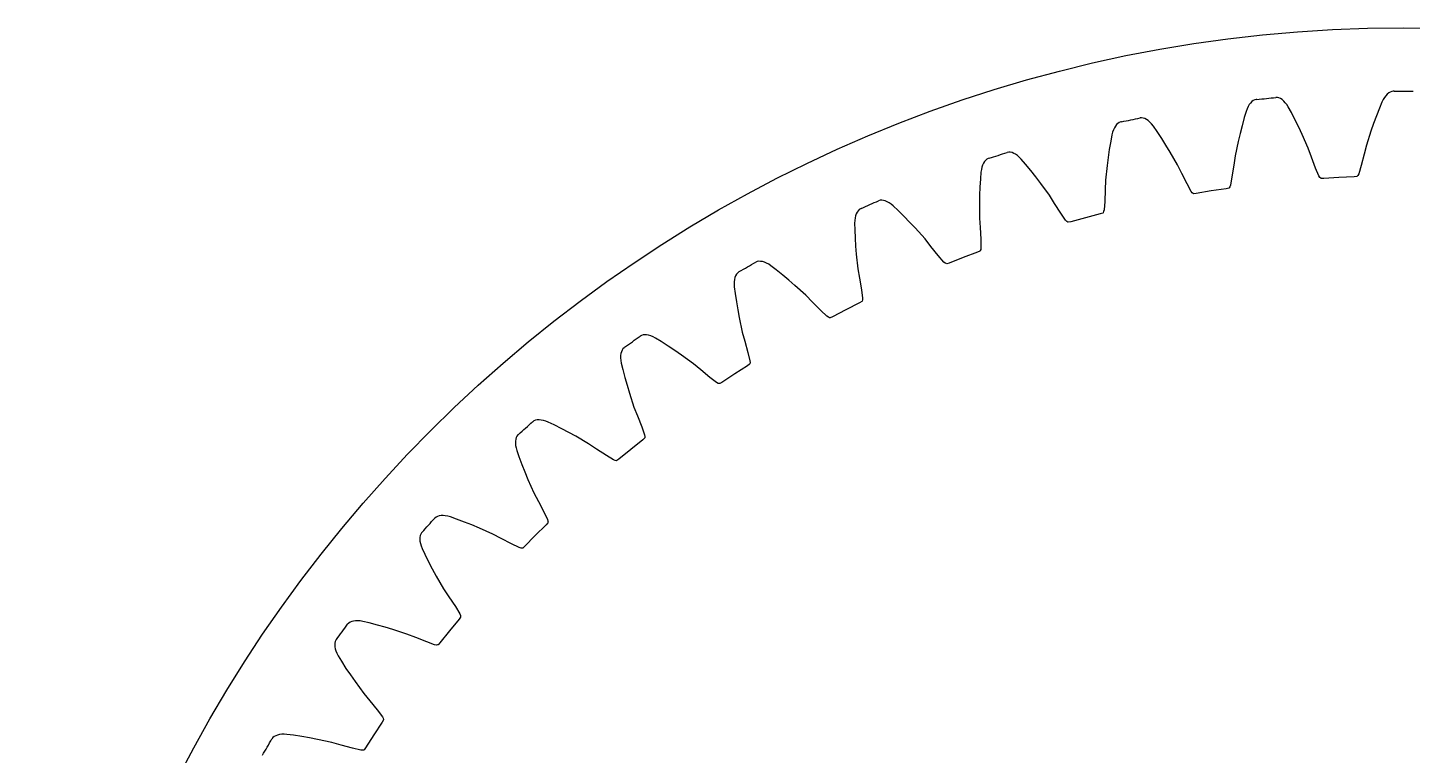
# Model space of a CAD drawing. Extents: x -32.5 to 32.5, y -32.5 to 32.5.
# Drawn here: x -32.5 to 0.22, y 15.31 to 32.5 of the extents above; entities that cross this region are included whole.
import ezdxf

# ---------------------------------------------------------------- set-up
doc = ezdxf.new("R2010")
doc.units = 0

msp = doc.modelspace()

# ---------------------------------------------------------------- linework, layer by layer
msp.add_circle((0, 0), 32.5)
msp.add_circle((0, 0), 32.5)
at = {"layer": 'layer0'}
for p, q in [((-3.543, 30.777), (-3.575, 30.753)), ((-3.508, 30.795), (-3.543, 30.777)), ((-3.473, 30.804), (-3.508, 30.795)), ((-3.455, 30.807), (-3.473, 30.804)), ((-2.971, 30.851), (-3.007, 30.853)), ((-2.934, 30.841), (-2.971, 30.851)), ((-2.897, 30.824), (-2.934, 30.841)), ((-2.859, 30.8), (-2.897, 30.824)), ((-2.822, 30.768), (-2.859, 30.8)), ((-2.786, 30.729), (-2.822, 30.768)), ((-0.472, 30.802), (-0.501, 30.744)), ((-0.441, 30.852), (-0.472, 30.802)), ((-0.409, 30.894), (-0.441, 30.852)), ((-0.376, 30.93), (-0.409, 30.894)), ((-0.341, 30.958), (-0.376, 30.93)), ((-0.306, 30.979), (-0.341, 30.958)), ((-0.27, 30.993), (-0.306, 30.979)), ((-0.234, 30.999), (-0.27, 30.993)), ((-0.216, 30.999), (-0.234, 30.999)), ((-3.711, 30.524), (-3.755, 30.376)), ((-3.689, 30.584), (-3.711, 30.524)), ((-3.664, 30.637), (-3.689, 30.584)), ((-3.636, 30.682), (-3.664, 30.637)), ((-3.607, 30.721), (-3.636, 30.682)), ((-3.575, 30.753), (-3.607, 30.721)), ((-2.751, 30.682), (-2.786, 30.729)), ((-2.716, 30.628), (-2.751, 30.682)), ((-2.642, 30.493), (-2.716, 30.628)), ((-2.55, 30.315), (-2.642, 30.493)), ((-0.56, 30.602), (-0.632, 30.416)), ((-0.501, 30.744), (-0.56, 30.602)), ((-6.823, 30.134), (-6.846, 30.086)), ((-6.798, 30.176), (-6.823, 30.134)), ((-6.77, 30.211), (-6.798, 30.176)), ((-6.74, 30.239), (-6.77, 30.211)), ((-6.708, 30.259), (-6.74, 30.239)), ((-6.674, 30.273), (-6.708, 30.259)), ((-6.656, 30.277), (-6.674, 30.273)), ((-6.179, 30.372), (-6.216, 30.37)), ((-6.141, 30.366), (-6.179, 30.372)), ((-6.103, 30.353), (-6.141, 30.366)), ((-6.063, 30.332), (-6.103, 30.353)), ((-6.023, 30.304), (-6.063, 30.332)), ((-5.983, 30.269), (-6.023, 30.304)), ((-5.943, 30.227), (-5.983, 30.269)), ((-5.903, 30.177), (-5.943, 30.227)), ((-5.815, 30.05), (-5.903, 30.177)), ((-3.808, 30.183), (-3.855, 30.001)), ((-3.755, 30.376), (-3.808, 30.183)), ((-2.467, 30.147), (-2.55, 30.315)), ((-2.385, 29.974), (-2.467, 30.147)), ((-0.698, 30.24), (-0.762, 30.059)), ((-0.632, 30.416), (-0.698, 30.24)), ((-6.91, 29.817), (-6.943, 29.62)), ((-6.882, 29.969), (-6.91, 29.817)), ((-6.865, 30.03), (-6.882, 29.969)), ((-6.846, 30.086), (-6.865, 30.03)), ((-5.705, 29.883), (-5.815, 30.05)), ((-5.604, 29.724), (-5.705, 29.883)), ((-3.899, 29.815), (-3.971, 29.474)), ((-3.855, 30.001), (-3.899, 29.815)), ((-2.243, 29.655), (-2.385, 29.974)), ((-0.762, 30.059), (-0.869, 29.727)), ((-9.32, 29.559), (-9.356, 29.554)), ((-9.282, 29.558), (-9.32, 29.559)), ((-9.242, 29.549), (-9.282, 29.558)), ((-9.201, 29.532), (-9.242, 29.549)), ((-9.158, 29.509), (-9.201, 29.532)), ((-9.114, 29.478), (-9.158, 29.509)), ((-9.07, 29.44), (-9.114, 29.478)), ((-6.943, 29.62), (-6.97, 29.434)), ((-5.505, 29.56), (-5.604, 29.724)), ((-5.331, 29.258), (-5.505, 29.56)), ((-3.971, 29.474), (-4.003, 29.25)), ((-2.166, 29.443), (-2.243, 29.655)), ((-0.923, 29.509), (-0.994, 29.241)), ((-0.869, 29.727), (-0.923, 29.509)), ((-9.967, 29.148), (-9.977, 29.085)), ((-9.953, 29.205), (-9.967, 29.148)), ((-9.936, 29.256), (-9.953, 29.205)), ((-9.915, 29.3), (-9.936, 29.256)), ((-9.891, 29.338), (-9.915, 29.3)), ((-9.864, 29.368), (-9.891, 29.338)), ((-9.834, 29.392), (-9.864, 29.368)), ((-9.802, 29.409), (-9.834, 29.392)), ((-9.785, 29.415), (-9.802, 29.409)), ((-9.025, 29.394), (-9.07, 29.44)), ((-8.924, 29.277), (-9.025, 29.394)), ((-8.798, 29.123), (-8.924, 29.277)), ((-8.681, 28.975), (-8.798, 29.123)), ((-6.995, 29.244), (-7.031, 28.897)), ((-6.97, 29.434), (-6.995, 29.244)), ((-5.232, 29.056), (-5.331, 29.258)), ((-4.003, 29.25), (-4.045, 28.976)), ((-2.068, 29.184), (-2.166, 29.443)), ((-1.991, 29), (-2.068, 29.184)), ((-0.994, 29.241), (-1.051, 29.049)), ((-9.989, 28.931), (-10.001, 28.732)), ((-9.977, 29.085), (-9.989, 28.931)), ((-8.564, 28.823), (-8.681, 28.975)), ((-8.36, 28.541), (-8.564, 28.823)), ((-7.031, 28.897), (-7.038, 28.672)), ((-5.107, 28.808), (-5.232, 29.056)), ((-5.012, 28.633), (-5.107, 28.808)), ((-4.045, 28.976), (-4.082, 28.78)), ((-1.969, 28.964), (-1.991, 29)), ((-1.949, 28.945), (-1.969, 28.964)), ((-1.938, 28.939), (-1.949, 28.945)), ((-1.878, 28.938), (-1.938, 28.939)), ((-1.518, 28.96), (-1.878, 28.938)), ((-1.157, 28.976), (-1.518, 28.96)), ((-1.518, 28.96), (-1.518, 28.96)), ((-1.097, 28.983), (-1.157, 28.976)), ((-1.087, 28.99), (-1.097, 28.983)), ((-1.069, 29.011), (-1.087, 28.99)), ((-1.051, 29.049), (-1.069, 29.011)), ((-10.009, 28.544), (-10.013, 28.352)), ((-10.001, 28.732), (-10.009, 28.544)), ((-8.241, 28.35), (-8.36, 28.541)), ((-7.038, 28.672), (-7.052, 28.395)), ((-4.986, 28.599), (-5.012, 28.633)), ((-4.964, 28.582), (-4.986, 28.599)), ((-4.952, 28.578), (-4.964, 28.582)), ((-4.893, 28.583), (-4.952, 28.578)), ((-4.537, 28.643), (-4.893, 28.583)), ((-4.179, 28.696), (-4.537, 28.643)), ((-4.537, 28.643), (-4.537, 28.643)), ((-4.121, 28.709), (-4.179, 28.696)), ((-4.111, 28.717), (-4.121, 28.709)), ((-4.096, 28.74), (-4.111, 28.717)), ((-4.082, 28.78), (-4.096, 28.74)), ((-12.904, 28.143), (-12.924, 28.103)), ((-12.88, 28.176), (-12.904, 28.143)), ((-12.853, 28.203), (-12.88, 28.176)), ((-12.822, 28.224), (-12.853, 28.203)), ((-12.806, 28.231), (-12.822, 28.224)), ((-12.359, 28.423), (-12.394, 28.414)), ((-12.321, 28.425), (-12.359, 28.423)), ((-12.28, 28.421), (-12.321, 28.425)), ((-12.237, 28.409), (-12.28, 28.421)), ((-12.192, 28.39), (-12.237, 28.409)), ((-12.145, 28.364), (-12.192, 28.39)), ((-12.097, 28.331), (-12.145, 28.364)), ((-12.048, 28.29), (-12.097, 28.331)), ((-11.936, 28.184), (-12.048, 28.29)), ((-11.793, 28.044), (-11.936, 28.184)), ((-10.013, 28.352), (-10.013, 28.004)), ((-8.091, 28.116), (-8.241, 28.35)), ((-7.078, 28.155), (-7.091, 28.13)), ((-7.068, 28.196), (-7.078, 28.155)), ((-7.052, 28.395), (-7.068, 28.196)), ((-12.959, 27.947), (-12.962, 27.883)), ((-12.962, 27.883), (-12.958, 27.729)), ((-12.952, 28.005), (-12.959, 27.947)), ((-12.94, 28.057), (-12.952, 28.005)), ((-12.924, 28.103), (-12.94, 28.057)), ((-11.662, 27.909), (-11.793, 28.044)), ((-11.53, 27.77), (-11.662, 27.909)), ((-10.013, 28.004), (-9.997, 27.779)), ((-7.977, 27.952), (-8.091, 28.116)), ((-7.948, 27.922), (-7.977, 27.952)), ((-7.925, 27.907), (-7.948, 27.922)), ((-7.913, 27.904), (-7.925, 27.907)), ((-7.854, 27.915), (-7.913, 27.904)), ((-7.506, 28.012), (-7.854, 27.915)), ((-7.156, 28.102), (-7.506, 28.012)), ((-7.506, 28.012), (-7.506, 28.012)), ((-7.099, 28.121), (-7.156, 28.102)), ((-7.091, 28.13), (-7.099, 28.121)), ((-12.958, 27.729), (-12.949, 27.529)), ((-12.949, 27.529), (-12.937, 27.341)), ((-11.297, 27.511), (-11.53, 27.77)), ((-11.159, 27.333), (-11.297, 27.511)), ((-9.997, 27.779), (-9.981, 27.502)), ((-9.981, 27.502), (-9.976, 27.303)), ((-12.937, 27.341), (-12.922, 27.15)), ((-10.985, 27.117), (-11.159, 27.333)), ((-10.054, 27.2), (-10.393, 27.074)), ((-10, 27.225), (-10.054, 27.2)), ((-9.992, 27.235), (-10, 27.225)), ((-9.982, 27.261), (-9.992, 27.235)), ((-9.976, 27.303), (-9.982, 27.261)), ((-15.262, 26.976), (-15.297, 26.963)), ((-15.224, 26.982), (-15.262, 26.976)), ((-15.184, 26.981), (-15.224, 26.982)), ((-15.14, 26.974), (-15.184, 26.981)), ((-15.093, 26.96), (-15.14, 26.974)), ((-15.044, 26.939), (-15.093, 26.96)), ((-14.992, 26.911), (-15.044, 26.939)), ((-14.939, 26.876), (-14.992, 26.911)), ((-14.816, 26.782), (-14.939, 26.876)), ((-12.922, 27.15), (-12.885, 26.804)), ((-10.855, 26.965), (-10.985, 27.117)), ((-10.823, 26.938), (-10.855, 26.965)), ((-10.798, 26.926), (-10.823, 26.938)), ((-10.786, 26.924), (-10.798, 26.926)), ((-10.729, 26.941), (-10.786, 26.924)), ((-10.393, 27.074), (-10.729, 26.941)), ((-10.393, 27.074), (-10.393, 27.074)), ((-15.802, 26.551), (-15.808, 26.498)), ((-15.79, 26.598), (-15.802, 26.551)), ((-15.775, 26.64), (-15.79, 26.598)), ((-15.755, 26.676), (-15.775, 26.64)), ((-15.73, 26.705), (-15.755, 26.676)), ((-15.702, 26.729), (-15.73, 26.705)), ((-15.687, 26.738), (-15.702, 26.729)), ((-14.66, 26.657), (-14.816, 26.782)), ((-14.515, 26.537), (-14.66, 26.657)), ((-14.37, 26.413), (-14.515, 26.537)), ((-12.885, 26.804), (-12.846, 26.582)), ((-12.846, 26.582), (-12.801, 26.308)), ((-15.808, 26.498), (-15.809, 26.439)), ((-15.809, 26.439), (-15.806, 26.375)), ((-15.806, 26.375), (-15.786, 26.222)), ((-15.786, 26.222), (-15.756, 26.025)), ((-14.111, 26.179), (-14.37, 26.413)), ((-13.955, 26.017), (-14.111, 26.179)), ((-12.801, 26.308), (-12.775, 26.111)), ((-15.756, 26.025), (-15.724, 25.839)), ((-13.76, 25.82), (-13.955, 26.017)), ((-12.842, 26), (-13.166, 25.839)), ((-12.791, 26.031), (-12.842, 26)), ((-12.784, 26.041), (-12.791, 26.031)), ((-12.777, 26.068), (-12.784, 26.041)), ((-12.775, 26.111), (-12.777, 26.068)), ((-15.724, 25.839), (-15.689, 25.651)), ((-15.689, 25.651), (-15.616, 25.31)), ((-13.615, 25.683), (-13.76, 25.82)), ((-13.579, 25.659), (-13.615, 25.683)), ((-13.554, 25.649), (-13.579, 25.659)), ((-13.541, 25.649), (-13.554, 25.649)), ((-13.486, 25.672), (-13.541, 25.649)), ((-13.166, 25.839), (-13.486, 25.672)), ((-13.166, 25.839), (-13.166, 25.839)), ((-17.998, 25.232), (-18.031, 25.216)), ((-17.961, 25.243), (-17.998, 25.232)), ((-17.921, 25.246), (-17.961, 25.243)), ((-17.876, 25.244), (-17.921, 25.246)), ((-17.828, 25.235), (-17.876, 25.244)), ((-17.777, 25.219), (-17.828, 25.235)), ((-17.723, 25.196), (-17.777, 25.219)), ((-17.666, 25.167), (-17.723, 25.196)), ((-15.616, 25.31), (-15.554, 25.094)), ((-18.457, 24.883), (-18.473, 24.845)), ((-18.436, 24.915), (-18.457, 24.883)), ((-18.41, 24.941), (-18.436, 24.915)), ((-18.396, 24.952), (-18.41, 24.941)), ((-17.535, 25.087), (-17.666, 25.167)), ((-17.366, 24.979), (-17.535, 25.087)), ((-17.21, 24.875), (-17.366, 24.979)), ((-17.052, 24.766), (-17.21, 24.875)), ((-15.554, 25.094), (-15.481, 24.826)), ((-18.49, 24.754), (-18.491, 24.7)), ((-18.491, 24.7), (-18.486, 24.642)), ((-18.484, 24.802), (-18.49, 24.754)), ((-18.486, 24.642), (-18.476, 24.579)), ((-18.473, 24.845), (-18.484, 24.802)), ((-18.476, 24.579), (-18.44, 24.429)), ((-16.77, 24.561), (-17.052, 24.766)), ((-16.598, 24.416), (-16.77, 24.561)), ((-15.442, 24.551), (-15.49, 24.515)), ((-15.481, 24.826), (-15.435, 24.632)), ((-15.436, 24.562), (-15.442, 24.551)), ((-15.432, 24.59), (-15.436, 24.562)), ((-15.435, 24.632), (-15.432, 24.59)), ((-18.44, 24.429), (-18.39, 24.235)), ((-18.39, 24.235), (-18.339, 24.054)), ((-16.383, 24.24), (-16.598, 24.416)), ((-16.225, 24.119), (-16.383, 24.24)), ((-15.794, 24.321), (-16.096, 24.122)), ((-15.49, 24.515), (-15.794, 24.321)), ((-15.794, 24.321), (-15.794, 24.321)), ((-18.339, 24.054), (-18.284, 23.87)), ((-16.187, 24.099), (-16.225, 24.119)), ((-16.16, 24.092), (-16.187, 24.099)), ((-16.148, 24.093), (-16.16, 24.092)), ((-16.096, 24.122), (-16.148, 24.093)), ((-18.284, 23.87), (-18.176, 23.539)), ((-20.461, 23.235), (-20.502, 23.227)), ((-20.417, 23.237), (-20.461, 23.235)), ((-20.368, 23.233), (-20.417, 23.237)), ((-20.316, 23.222), (-20.368, 23.233)), ((-18.176, 23.539), (-18.092, 23.33)), ((-18.092, 23.33), (-17.991, 23.072)), ((-20.537, 23.213), (-20.568, 23.193)), ((-20.502, 23.227), (-20.537, 23.213)), ((-20.26, 23.206), (-20.316, 23.222)), ((-20.2, 23.183), (-20.26, 23.206)), ((-20.061, 23.116), (-20.2, 23.183)), ((-19.882, 23.027), (-20.061, 23.116)), ((-19.715, 22.94), (-19.882, 23.027)), ((-19.547, 22.848), (-19.715, 22.94)), ((-17.991, 23.072), (-17.925, 22.884)), ((-20.975, 22.734), (-20.976, 22.685)), ((-20.976, 22.685), (-20.972, 22.632)), ((-20.969, 22.778), (-20.975, 22.734)), ((-20.972, 22.632), (-20.961, 22.574)), ((-20.957, 22.817), (-20.969, 22.778)), ((-20.961, 22.574), (-20.944, 22.513)), ((-20.939, 22.851), (-20.957, 22.817)), ((-20.916, 22.88), (-20.939, 22.851)), ((-20.903, 22.892), (-20.916, 22.88)), ((-19.246, 22.673), (-19.547, 22.848)), ((-19.059, 22.547), (-19.246, 22.673)), ((-17.968, 22.762), (-18.25, 22.537)), ((-17.924, 22.803), (-17.968, 22.762)), ((-17.925, 22.884), (-17.917, 22.842)), ((-17.919, 22.814), (-17.924, 22.803)), ((-17.917, 22.842), (-17.919, 22.814)), ((-20.944, 22.513), (-20.893, 22.367)), ((-20.893, 22.367), (-20.822, 22.18)), ((-18.827, 22.395), (-19.059, 22.547)), ((-18.657, 22.291), (-18.827, 22.395)), ((-18.617, 22.275), (-18.657, 22.291)), ((-18.59, 22.271), (-18.617, 22.275)), ((-18.578, 22.273), (-18.59, 22.271)), ((-18.529, 22.307), (-18.578, 22.273)), ((-18.25, 22.537), (-18.529, 22.307)), ((-18.25, 22.537), (-18.25, 22.537)), ((-20.822, 22.18), (-20.753, 22.005)), ((-20.753, 22.005), (-20.679, 21.828)), ((-20.679, 21.828), (-20.537, 21.51)), ((-20.537, 21.51), (-20.431, 21.311)), ((-20.431, 21.311), (-20.304, 21.065)), ((-22.851, 20.939), (-22.88, 20.916)), ((-22.817, 20.957), (-22.851, 20.939)), ((-22.778, 20.969), (-22.817, 20.957)), ((-22.734, 20.975), (-22.778, 20.969)), ((-22.685, 20.976), (-22.734, 20.975)), ((-22.632, 20.972), (-22.685, 20.976)), ((-22.574, 20.961), (-22.632, 20.972)), ((-22.513, 20.944), (-22.574, 20.961)), ((-22.367, 20.893), (-22.513, 20.944)), ((-20.304, 21.065), (-20.219, 20.885)), ((-22.18, 20.822), (-22.367, 20.893)), ((-22.005, 20.753), (-22.18, 20.822)), ((-21.828, 20.679), (-22.005, 20.753)), ((-21.51, 20.537), (-21.828, 20.679)), ((-20.248, 20.759), (-20.506, 20.506)), ((-20.209, 20.804), (-20.248, 20.759)), ((-20.219, 20.885), (-20.207, 20.844)), ((-20.206, 20.816), (-20.209, 20.804)), ((-20.207, 20.844), (-20.206, 20.816)), ((-23.235, 20.461), (-23.237, 20.417)), ((-23.237, 20.417), (-23.233, 20.368)), ((-23.227, 20.502), (-23.235, 20.461)), ((-23.233, 20.368), (-23.222, 20.316)), ((-23.213, 20.537), (-23.227, 20.502)), ((-23.222, 20.316), (-23.206, 20.26)), ((-23.193, 20.568), (-23.213, 20.537)), ((-23.181, 20.582), (-23.193, 20.568)), ((-21.311, 20.431), (-21.51, 20.537)), ((-21.065, 20.304), (-21.311, 20.431)), ((-20.885, 20.219), (-21.065, 20.304)), ((-20.506, 20.506), (-20.759, 20.248)), ((-20.506, 20.506), (-20.506, 20.506)), ((-23.206, 20.26), (-23.183, 20.2)), ((-23.183, 20.2), (-23.116, 20.061)), ((-23.116, 20.061), (-23.027, 19.882)), ((-20.844, 20.207), (-20.885, 20.219)), ((-20.816, 20.206), (-20.844, 20.207)), ((-20.804, 20.209), (-20.816, 20.206)), ((-20.759, 20.248), (-20.804, 20.209)), ((-23.027, 19.882), (-22.94, 19.715)), ((-22.94, 19.715), (-22.848, 19.547)), ((-22.848, 19.547), (-22.673, 19.246)), ((-22.673, 19.246), (-22.547, 19.059)), ((-22.547, 19.059), (-22.395, 18.827)), ((-22.395, 18.827), (-22.291, 18.657)), ((-22.291, 18.657), (-22.275, 18.617)), ((-24.915, 18.436), (-24.941, 18.41)), ((-24.883, 18.457), (-24.915, 18.436)), ((-24.845, 18.473), (-24.883, 18.457)), ((-24.802, 18.484), (-24.845, 18.473)), ((-24.754, 18.49), (-24.802, 18.484)), ((-24.7, 18.491), (-24.754, 18.49)), ((-24.642, 18.486), (-24.7, 18.491)), ((-24.579, 18.476), (-24.642, 18.486)), ((-24.429, 18.44), (-24.579, 18.476)), ((-24.235, 18.39), (-24.429, 18.44)), ((-24.054, 18.339), (-24.235, 18.39)), ((-23.87, 18.284), (-24.054, 18.339)), ((-22.307, 18.529), (-22.537, 18.25)), ((-22.273, 18.578), (-22.307, 18.529)), ((-22.275, 18.617), (-22.271, 18.59)), ((-22.271, 18.59), (-22.273, 18.578)), ((-25.232, 17.998), (-25.243, 17.961)), ((-25.216, 18.031), (-25.232, 17.998)), ((-25.206, 18.046), (-25.216, 18.031)), ((-23.539, 18.176), (-23.87, 18.284)), ((-23.33, 18.092), (-23.539, 18.176)), ((-23.072, 17.991), (-23.33, 18.092)), ((-22.537, 18.25), (-22.762, 17.968)), ((-22.537, 18.25), (-22.537, 18.25)), ((-25.243, 17.961), (-25.246, 17.921)), ((-25.246, 17.921), (-25.244, 17.876)), ((-25.244, 17.876), (-25.235, 17.828)), ((-25.235, 17.828), (-25.219, 17.777)), ((-25.219, 17.777), (-25.196, 17.723)), ((-25.196, 17.723), (-25.167, 17.666)), ((-22.884, 17.925), (-23.072, 17.991)), ((-22.842, 17.917), (-22.884, 17.925)), ((-22.814, 17.919), (-22.842, 17.917)), ((-22.803, 17.924), (-22.814, 17.919)), ((-22.762, 17.968), (-22.803, 17.924)), ((-25.167, 17.666), (-25.087, 17.535)), ((-25.087, 17.535), (-24.979, 17.366)), ((-24.979, 17.366), (-24.875, 17.21)), ((-24.875, 17.21), (-24.766, 17.052)), ((-24.766, 17.052), (-24.561, 16.77)), ((-24.561, 16.77), (-24.416, 16.598)), ((-24.416, 16.598), (-24.24, 16.383)), ((-24.24, 16.383), (-24.119, 16.225)), ((-24.122, 16.096), (-24.321, 15.794)), ((-24.093, 16.148), (-24.122, 16.096)), ((-24.119, 16.225), (-24.099, 16.187)), ((-24.099, 16.187), (-24.092, 16.16)), ((-24.092, 16.16), (-24.093, 16.148)), ((-26.705, 15.73), (-26.729, 15.702)), ((-26.676, 15.755), (-26.705, 15.73)), ((-26.64, 15.775), (-26.676, 15.755)), ((-26.598, 15.79), (-26.64, 15.775)), ((-26.551, 15.802), (-26.598, 15.79)), ((-26.498, 15.808), (-26.551, 15.802)), ((-26.439, 15.809), (-26.498, 15.808)), ((-26.375, 15.806), (-26.439, 15.809)), ((-26.222, 15.786), (-26.375, 15.806)), ((-26.025, 15.756), (-26.222, 15.786)), ((-25.839, 15.724), (-26.025, 15.756)), ((-25.651, 15.689), (-25.839, 15.724)), ((-24.321, 15.794), (-24.515, 15.49)), ((-24.321, 15.794), (-24.321, 15.794)), ((-25.31, 15.616), (-25.651, 15.689)), ((-25.094, 15.554), (-25.31, 15.616)), ((-24.826, 15.481), (-25.094, 15.554)), ((-24.632, 15.435), (-24.826, 15.481)), ((-24.59, 15.432), (-24.632, 15.435)), ((-24.562, 15.436), (-24.59, 15.432)), ((-24.551, 15.442), (-24.562, 15.436)), ((-24.515, 15.49), (-24.551, 15.442))]:
    msp.add_line(p, q, dxfattribs=at)
for centre, start, end in [((-6.608, 63.153), 275.5676, 276.3611), ((0.029, 63.498), 269.5676, 270.3611), ((-13.173, 62.117), 281.5676, 282.3611), ((-19.594, 60.399), 287.5676, 288.3611), ((-25.8, 58.02), 293.5676, 294.3611), ((-31.724, 55.006), 299.5676, 300.3611), ((-37.3, 51.388), 305.5676, 306.3611), ((-42.467, 47.208), 311.5676, 312.3611), ((-47.169, 42.51), 317.5676, 318.3611), ((-51.354, 37.347), 323.5676, 324.3611), ((-54.976, 31.774), 329.5676, 330.3611)]:
    msp.add_arc(centre, 32.5, start, end, dxfattribs=at)
at = {"layer": 'layer1'}
for p, q in [((-3.543, 30.777), (-3.575, 30.753)), ((-3.508, 30.795), (-3.543, 30.777)), ((-3.473, 30.804), (-3.508, 30.795)), ((-3.455, 30.807), (-3.473, 30.804)), ((-2.971, 30.851), (-3.007, 30.853)), ((-2.934, 30.841), (-2.971, 30.851)), ((-2.897, 30.824), (-2.934, 30.841)), ((-2.859, 30.8), (-2.897, 30.824)), ((-2.822, 30.768), (-2.859, 30.8)), ((-2.786, 30.729), (-2.822, 30.768)), ((-0.472, 30.802), (-0.501, 30.744)), ((-0.441, 30.852), (-0.472, 30.802)), ((-0.409, 30.894), (-0.441, 30.852)), ((-0.376, 30.93), (-0.409, 30.894)), ((-0.341, 30.958), (-0.376, 30.93)), ((-0.306, 30.979), (-0.341, 30.958)), ((-0.27, 30.993), (-0.306, 30.979)), ((-0.234, 30.999), (-0.27, 30.993)), ((-0.216, 30.999), (-0.234, 30.999)), ((-3.711, 30.524), (-3.755, 30.376)), ((-3.689, 30.584), (-3.711, 30.524)), ((-3.664, 30.637), (-3.689, 30.584)), ((-3.636, 30.682), (-3.664, 30.637)), ((-3.607, 30.721), (-3.636, 30.682)), ((-3.575, 30.753), (-3.607, 30.721)), ((-2.751, 30.682), (-2.786, 30.729)), ((-2.716, 30.628), (-2.751, 30.682)), ((-2.642, 30.493), (-2.716, 30.628)), ((-2.55, 30.315), (-2.642, 30.493)), ((-0.56, 30.602), (-0.632, 30.416)), ((-0.501, 30.744), (-0.56, 30.602)), ((-6.823, 30.134), (-6.846, 30.086)), ((-6.798, 30.176), (-6.823, 30.134)), ((-6.77, 30.211), (-6.798, 30.176)), ((-6.74, 30.239), (-6.77, 30.211)), ((-6.708, 30.259), (-6.74, 30.239)), ((-6.674, 30.273), (-6.708, 30.259)), ((-6.656, 30.277), (-6.674, 30.273)), ((-6.179, 30.372), (-6.216, 30.37)), ((-6.141, 30.366), (-6.179, 30.372)), ((-6.103, 30.353), (-6.141, 30.366)), ((-6.063, 30.332), (-6.103, 30.353)), ((-6.023, 30.304), (-6.063, 30.332)), ((-5.983, 30.269), (-6.023, 30.304)), ((-5.943, 30.227), (-5.983, 30.269)), ((-5.903, 30.177), (-5.943, 30.227)), ((-5.815, 30.05), (-5.903, 30.177)), ((-3.808, 30.183), (-3.855, 30.001)), ((-3.755, 30.376), (-3.808, 30.183)), ((-2.467, 30.147), (-2.55, 30.315)), ((-2.385, 29.974), (-2.467, 30.147)), ((-0.698, 30.24), (-0.762, 30.059)), ((-0.632, 30.416), (-0.698, 30.24)), ((-6.91, 29.817), (-6.943, 29.62)), ((-6.882, 29.969), (-6.91, 29.817)), ((-6.865, 30.03), (-6.882, 29.969)), ((-6.846, 30.086), (-6.865, 30.03)), ((-5.705, 29.883), (-5.815, 30.05)), ((-5.604, 29.724), (-5.705, 29.883)), ((-3.899, 29.815), (-3.971, 29.474)), ((-3.855, 30.001), (-3.899, 29.815)), ((-2.243, 29.655), (-2.385, 29.974)), ((-0.762, 30.059), (-0.869, 29.727)), ((-9.32, 29.559), (-9.356, 29.554)), ((-9.282, 29.558), (-9.32, 29.559)), ((-9.242, 29.549), (-9.282, 29.558)), ((-9.201, 29.532), (-9.242, 29.549)), ((-9.158, 29.509), (-9.201, 29.532)), ((-9.114, 29.478), (-9.158, 29.509)), ((-9.07, 29.44), (-9.114, 29.478)), ((-6.943, 29.62), (-6.97, 29.434)), ((-5.505, 29.56), (-5.604, 29.724)), ((-5.331, 29.258), (-5.505, 29.56)), ((-3.971, 29.474), (-4.003, 29.25)), ((-2.166, 29.443), (-2.243, 29.655)), ((-0.923, 29.509), (-0.994, 29.241)), ((-0.869, 29.727), (-0.923, 29.509)), ((-9.967, 29.148), (-9.977, 29.085)), ((-9.953, 29.205), (-9.967, 29.148)), ((-9.936, 29.256), (-9.953, 29.205)), ((-9.915, 29.3), (-9.936, 29.256)), ((-9.891, 29.338), (-9.915, 29.3)), ((-9.864, 29.368), (-9.891, 29.338)), ((-9.834, 29.392), (-9.864, 29.368)), ((-9.802, 29.409), (-9.834, 29.392)), ((-9.785, 29.415), (-9.802, 29.409)), ((-9.025, 29.394), (-9.07, 29.44)), ((-8.924, 29.277), (-9.025, 29.394)), ((-8.798, 29.123), (-8.924, 29.277)), ((-8.681, 28.975), (-8.798, 29.123)), ((-6.995, 29.244), (-7.031, 28.897)), ((-6.97, 29.434), (-6.995, 29.244)), ((-5.232, 29.056), (-5.331, 29.258)), ((-4.003, 29.25), (-4.045, 28.976)), ((-2.068, 29.184), (-2.166, 29.443)), ((-1.991, 29), (-2.068, 29.184)), ((-0.994, 29.241), (-1.051, 29.049)), ((-9.989, 28.931), (-10.001, 28.732)), ((-9.977, 29.085), (-9.989, 28.931)), ((-8.564, 28.823), (-8.681, 28.975)), ((-8.36, 28.541), (-8.564, 28.823)), ((-7.031, 28.897), (-7.038, 28.672)), ((-5.107, 28.808), (-5.232, 29.056)), ((-5.012, 28.633), (-5.107, 28.808)), ((-4.045, 28.976), (-4.082, 28.78)), ((-1.969, 28.964), (-1.991, 29)), ((-1.949, 28.945), (-1.969, 28.964)), ((-1.938, 28.939), (-1.949, 28.945)), ((-1.878, 28.938), (-1.938, 28.939)), ((-1.518, 28.96), (-1.878, 28.938)), ((-1.157, 28.976), (-1.518, 28.96)), ((-1.518, 28.96), (-1.518, 28.96)), ((-1.097, 28.983), (-1.157, 28.976)), ((-1.087, 28.99), (-1.097, 28.983)), ((-1.069, 29.011), (-1.087, 28.99)), ((-1.051, 29.049), (-1.069, 29.011)), ((-10.009, 28.544), (-10.013, 28.352)), ((-10.001, 28.732), (-10.009, 28.544)), ((-8.241, 28.35), (-8.36, 28.541)), ((-7.038, 28.672), (-7.052, 28.395)), ((-4.986, 28.599), (-5.012, 28.633)), ((-4.964, 28.582), (-4.986, 28.599)), ((-4.952, 28.578), (-4.964, 28.582)), ((-4.893, 28.583), (-4.952, 28.578)), ((-4.537, 28.643), (-4.893, 28.583)), ((-4.179, 28.696), (-4.537, 28.643)), ((-4.537, 28.643), (-4.537, 28.643)), ((-4.121, 28.709), (-4.179, 28.696)), ((-4.111, 28.717), (-4.121, 28.709)), ((-4.096, 28.74), (-4.111, 28.717)), ((-4.082, 28.78), (-4.096, 28.74)), ((-12.904, 28.143), (-12.924, 28.103)), ((-12.88, 28.176), (-12.904, 28.143)), ((-12.853, 28.203), (-12.88, 28.176)), ((-12.822, 28.224), (-12.853, 28.203)), ((-12.806, 28.231), (-12.822, 28.224)), ((-12.359, 28.423), (-12.394, 28.414)), ((-12.321, 28.425), (-12.359, 28.423)), ((-12.28, 28.421), (-12.321, 28.425)), ((-12.237, 28.409), (-12.28, 28.421)), ((-12.192, 28.39), (-12.237, 28.409)), ((-12.145, 28.364), (-12.192, 28.39)), ((-12.097, 28.331), (-12.145, 28.364)), ((-12.048, 28.29), (-12.097, 28.331)), ((-11.936, 28.184), (-12.048, 28.29)), ((-11.793, 28.044), (-11.936, 28.184)), ((-10.013, 28.352), (-10.013, 28.004)), ((-8.091, 28.116), (-8.241, 28.35)), ((-7.078, 28.155), (-7.091, 28.13)), ((-7.068, 28.196), (-7.078, 28.155)), ((-7.052, 28.395), (-7.068, 28.196)), ((-12.959, 27.947), (-12.962, 27.883)), ((-12.962, 27.883), (-12.958, 27.729)), ((-12.952, 28.005), (-12.959, 27.947)), ((-12.94, 28.057), (-12.952, 28.005)), ((-12.924, 28.103), (-12.94, 28.057)), ((-11.662, 27.909), (-11.793, 28.044)), ((-11.53, 27.77), (-11.662, 27.909)), ((-10.013, 28.004), (-9.997, 27.779)), ((-7.977, 27.952), (-8.091, 28.116)), ((-7.948, 27.922), (-7.977, 27.952)), ((-7.925, 27.907), (-7.948, 27.922)), ((-7.913, 27.904), (-7.925, 27.907)), ((-7.854, 27.915), (-7.913, 27.904)), ((-7.506, 28.012), (-7.854, 27.915)), ((-7.156, 28.102), (-7.506, 28.012)), ((-7.506, 28.012), (-7.506, 28.012)), ((-7.099, 28.121), (-7.156, 28.102)), ((-7.091, 28.13), (-7.099, 28.121)), ((-12.958, 27.729), (-12.949, 27.529)), ((-12.949, 27.529), (-12.937, 27.341)), ((-11.297, 27.511), (-11.53, 27.77)), ((-11.159, 27.333), (-11.297, 27.511)), ((-9.997, 27.779), (-9.981, 27.502)), ((-9.981, 27.502), (-9.976, 27.303)), ((-12.937, 27.341), (-12.922, 27.15)), ((-10.985, 27.117), (-11.159, 27.333)), ((-10.054, 27.2), (-10.393, 27.074)), ((-10, 27.225), (-10.054, 27.2)), ((-9.992, 27.235), (-10, 27.225)), ((-9.982, 27.261), (-9.992, 27.235)), ((-9.976, 27.303), (-9.982, 27.261)), ((-15.262, 26.976), (-15.297, 26.963)), ((-15.224, 26.982), (-15.262, 26.976)), ((-15.184, 26.981), (-15.224, 26.982)), ((-15.14, 26.974), (-15.184, 26.981)), ((-15.093, 26.96), (-15.14, 26.974)), ((-15.044, 26.939), (-15.093, 26.96)), ((-14.992, 26.911), (-15.044, 26.939)), ((-14.939, 26.876), (-14.992, 26.911)), ((-14.816, 26.782), (-14.939, 26.876)), ((-12.922, 27.15), (-12.885, 26.804)), ((-10.855, 26.965), (-10.985, 27.117)), ((-10.823, 26.938), (-10.855, 26.965)), ((-10.798, 26.926), (-10.823, 26.938)), ((-10.786, 26.924), (-10.798, 26.926)), ((-10.729, 26.941), (-10.786, 26.924)), ((-10.393, 27.074), (-10.729, 26.941)), ((-10.393, 27.074), (-10.393, 27.074)), ((-15.802, 26.551), (-15.808, 26.498)), ((-15.79, 26.598), (-15.802, 26.551)), ((-15.775, 26.64), (-15.79, 26.598)), ((-15.755, 26.676), (-15.775, 26.64)), ((-15.73, 26.705), (-15.755, 26.676)), ((-15.702, 26.729), (-15.73, 26.705)), ((-15.687, 26.738), (-15.702, 26.729)), ((-14.66, 26.657), (-14.816, 26.782)), ((-14.515, 26.537), (-14.66, 26.657)), ((-14.37, 26.413), (-14.515, 26.537)), ((-12.885, 26.804), (-12.846, 26.582)), ((-12.846, 26.582), (-12.801, 26.308)), ((-15.808, 26.498), (-15.809, 26.439)), ((-15.809, 26.439), (-15.806, 26.375)), ((-15.806, 26.375), (-15.786, 26.222)), ((-15.786, 26.222), (-15.756, 26.025)), ((-14.111, 26.179), (-14.37, 26.413)), ((-13.955, 26.017), (-14.111, 26.179)), ((-12.801, 26.308), (-12.775, 26.111)), ((-15.756, 26.025), (-15.724, 25.839)), ((-13.76, 25.82), (-13.955, 26.017)), ((-12.842, 26), (-13.166, 25.839)), ((-12.791, 26.031), (-12.842, 26)), ((-12.784, 26.041), (-12.791, 26.031)), ((-12.777, 26.068), (-12.784, 26.041)), ((-12.775, 26.111), (-12.777, 26.068)), ((-15.724, 25.839), (-15.689, 25.651)), ((-15.689, 25.651), (-15.616, 25.31)), ((-13.615, 25.683), (-13.76, 25.82)), ((-13.579, 25.659), (-13.615, 25.683)), ((-13.554, 25.649), (-13.579, 25.659)), ((-13.541, 25.649), (-13.554, 25.649)), ((-13.486, 25.672), (-13.541, 25.649)), ((-13.166, 25.839), (-13.486, 25.672)), ((-13.166, 25.839), (-13.166, 25.839)), ((-17.998, 25.232), (-18.031, 25.216)), ((-17.961, 25.243), (-17.998, 25.232)), ((-17.921, 25.246), (-17.961, 25.243)), ((-17.876, 25.244), (-17.921, 25.246)), ((-17.828, 25.235), (-17.876, 25.244)), ((-17.777, 25.219), (-17.828, 25.235)), ((-17.723, 25.196), (-17.777, 25.219)), ((-17.666, 25.167), (-17.723, 25.196)), ((-15.616, 25.31), (-15.554, 25.094)), ((-18.457, 24.883), (-18.473, 24.845)), ((-18.436, 24.915), (-18.457, 24.883)), ((-18.41, 24.941), (-18.436, 24.915)), ((-18.396, 24.952), (-18.41, 24.941)), ((-17.535, 25.087), (-17.666, 25.167)), ((-17.366, 24.979), (-17.535, 25.087)), ((-17.21, 24.875), (-17.366, 24.979)), ((-17.052, 24.766), (-17.21, 24.875)), ((-15.554, 25.094), (-15.481, 24.826)), ((-18.49, 24.754), (-18.491, 24.7)), ((-18.491, 24.7), (-18.486, 24.642)), ((-18.484, 24.802), (-18.49, 24.754)), ((-18.486, 24.642), (-18.476, 24.579)), ((-18.473, 24.845), (-18.484, 24.802)), ((-18.476, 24.579), (-18.44, 24.429)), ((-16.77, 24.561), (-17.052, 24.766)), ((-16.598, 24.416), (-16.77, 24.561)), ((-15.442, 24.551), (-15.49, 24.515)), ((-15.481, 24.826), (-15.435, 24.632)), ((-15.436, 24.562), (-15.442, 24.551)), ((-15.432, 24.59), (-15.436, 24.562)), ((-15.435, 24.632), (-15.432, 24.59)), ((-18.44, 24.429), (-18.39, 24.235)), ((-18.39, 24.235), (-18.339, 24.054)), ((-16.383, 24.24), (-16.598, 24.416)), ((-16.225, 24.119), (-16.383, 24.24)), ((-15.794, 24.321), (-16.096, 24.122)), ((-15.49, 24.515), (-15.794, 24.321)), ((-15.794, 24.321), (-15.794, 24.321)), ((-18.339, 24.054), (-18.284, 23.87)), ((-16.187, 24.099), (-16.225, 24.119)), ((-16.16, 24.092), (-16.187, 24.099)), ((-16.148, 24.093), (-16.16, 24.092)), ((-16.096, 24.122), (-16.148, 24.093)), ((-18.284, 23.87), (-18.176, 23.539)), ((-20.461, 23.235), (-20.502, 23.227)), ((-20.417, 23.237), (-20.461, 23.235)), ((-20.368, 23.233), (-20.417, 23.237)), ((-20.316, 23.222), (-20.368, 23.233)), ((-18.176, 23.539), (-18.092, 23.33)), ((-18.092, 23.33), (-17.991, 23.072)), ((-20.537, 23.213), (-20.568, 23.193)), ((-20.502, 23.227), (-20.537, 23.213)), ((-20.26, 23.206), (-20.316, 23.222)), ((-20.2, 23.183), (-20.26, 23.206)), ((-20.061, 23.116), (-20.2, 23.183)), ((-19.882, 23.027), (-20.061, 23.116)), ((-19.715, 22.94), (-19.882, 23.027)), ((-19.547, 22.848), (-19.715, 22.94)), ((-17.991, 23.072), (-17.925, 22.884)), ((-20.975, 22.734), (-20.976, 22.685)), ((-20.976, 22.685), (-20.972, 22.632)), ((-20.969, 22.778), (-20.975, 22.734)), ((-20.972, 22.632), (-20.961, 22.574)), ((-20.957, 22.817), (-20.969, 22.778)), ((-20.961, 22.574), (-20.944, 22.513)), ((-20.939, 22.851), (-20.957, 22.817)), ((-20.916, 22.88), (-20.939, 22.851)), ((-20.903, 22.892), (-20.916, 22.88)), ((-19.246, 22.673), (-19.547, 22.848)), ((-19.059, 22.547), (-19.246, 22.673)), ((-17.968, 22.762), (-18.25, 22.537)), ((-17.924, 22.803), (-17.968, 22.762)), ((-17.925, 22.884), (-17.917, 22.842)), ((-17.919, 22.814), (-17.924, 22.803)), ((-17.917, 22.842), (-17.919, 22.814)), ((-20.944, 22.513), (-20.893, 22.367)), ((-20.893, 22.367), (-20.822, 22.18)), ((-18.827, 22.395), (-19.059, 22.547)), ((-18.657, 22.291), (-18.827, 22.395)), ((-18.617, 22.275), (-18.657, 22.291)), ((-18.59, 22.271), (-18.617, 22.275)), ((-18.578, 22.273), (-18.59, 22.271)), ((-18.529, 22.307), (-18.578, 22.273)), ((-18.25, 22.537), (-18.529, 22.307)), ((-18.25, 22.537), (-18.25, 22.537)), ((-20.822, 22.18), (-20.753, 22.005)), ((-20.753, 22.005), (-20.679, 21.828)), ((-20.679, 21.828), (-20.537, 21.51)), ((-20.537, 21.51), (-20.431, 21.311)), ((-20.431, 21.311), (-20.304, 21.065)), ((-22.851, 20.939), (-22.88, 20.916)), ((-22.817, 20.957), (-22.851, 20.939)), ((-22.778, 20.969), (-22.817, 20.957)), ((-22.734, 20.975), (-22.778, 20.969)), ((-22.685, 20.976), (-22.734, 20.975)), ((-22.632, 20.972), (-22.685, 20.976)), ((-22.574, 20.961), (-22.632, 20.972)), ((-22.513, 20.944), (-22.574, 20.961)), ((-22.367, 20.893), (-22.513, 20.944)), ((-20.304, 21.065), (-20.219, 20.885)), ((-22.18, 20.822), (-22.367, 20.893)), ((-22.005, 20.753), (-22.18, 20.822)), ((-21.828, 20.679), (-22.005, 20.753)), ((-21.51, 20.537), (-21.828, 20.679)), ((-20.248, 20.759), (-20.506, 20.506)), ((-20.209, 20.804), (-20.248, 20.759)), ((-20.219, 20.885), (-20.207, 20.844)), ((-20.206, 20.816), (-20.209, 20.804)), ((-20.207, 20.844), (-20.206, 20.816)), ((-23.235, 20.461), (-23.237, 20.417)), ((-23.237, 20.417), (-23.233, 20.368)), ((-23.227, 20.502), (-23.235, 20.461)), ((-23.233, 20.368), (-23.222, 20.316)), ((-23.213, 20.537), (-23.227, 20.502)), ((-23.222, 20.316), (-23.206, 20.26)), ((-23.193, 20.568), (-23.213, 20.537)), ((-23.181, 20.582), (-23.193, 20.568)), ((-21.311, 20.431), (-21.51, 20.537)), ((-21.065, 20.304), (-21.311, 20.431)), ((-20.885, 20.219), (-21.065, 20.304)), ((-20.506, 20.506), (-20.759, 20.248)), ((-20.506, 20.506), (-20.506, 20.506)), ((-23.206, 20.26), (-23.183, 20.2)), ((-23.183, 20.2), (-23.116, 20.061)), ((-23.116, 20.061), (-23.027, 19.882)), ((-20.844, 20.207), (-20.885, 20.219)), ((-20.816, 20.206), (-20.844, 20.207)), ((-20.804, 20.209), (-20.816, 20.206)), ((-20.759, 20.248), (-20.804, 20.209)), ((-23.027, 19.882), (-22.94, 19.715)), ((-22.94, 19.715), (-22.848, 19.547)), ((-22.848, 19.547), (-22.673, 19.246)), ((-22.673, 19.246), (-22.547, 19.059)), ((-22.547, 19.059), (-22.395, 18.827)), ((-22.395, 18.827), (-22.291, 18.657)), ((-22.291, 18.657), (-22.275, 18.617)), ((-24.915, 18.436), (-24.941, 18.41)), ((-24.883, 18.457), (-24.915, 18.436)), ((-24.845, 18.473), (-24.883, 18.457)), ((-24.802, 18.484), (-24.845, 18.473)), ((-24.754, 18.49), (-24.802, 18.484)), ((-24.7, 18.491), (-24.754, 18.49)), ((-24.642, 18.486), (-24.7, 18.491)), ((-24.579, 18.476), (-24.642, 18.486)), ((-24.429, 18.44), (-24.579, 18.476)), ((-24.235, 18.39), (-24.429, 18.44)), ((-24.054, 18.339), (-24.235, 18.39)), ((-23.87, 18.284), (-24.054, 18.339)), ((-22.307, 18.529), (-22.537, 18.25)), ((-22.273, 18.578), (-22.307, 18.529)), ((-22.275, 18.617), (-22.271, 18.59)), ((-22.271, 18.59), (-22.273, 18.578)), ((-25.232, 17.998), (-25.243, 17.961)), ((-25.216, 18.031), (-25.232, 17.998)), ((-25.206, 18.046), (-25.216, 18.031)), ((-23.539, 18.176), (-23.87, 18.284)), ((-23.33, 18.092), (-23.539, 18.176)), ((-23.072, 17.991), (-23.33, 18.092)), ((-22.537, 18.25), (-22.762, 17.968)), ((-22.537, 18.25), (-22.537, 18.25)), ((-25.243, 17.961), (-25.246, 17.921)), ((-25.246, 17.921), (-25.244, 17.876)), ((-25.244, 17.876), (-25.235, 17.828)), ((-25.235, 17.828), (-25.219, 17.777)), ((-25.219, 17.777), (-25.196, 17.723)), ((-25.196, 17.723), (-25.167, 17.666)), ((-22.884, 17.925), (-23.072, 17.991)), ((-22.842, 17.917), (-22.884, 17.925)), ((-22.814, 17.919), (-22.842, 17.917)), ((-22.803, 17.924), (-22.814, 17.919)), ((-22.762, 17.968), (-22.803, 17.924)), ((-25.167, 17.666), (-25.087, 17.535)), ((-25.087, 17.535), (-24.979, 17.366)), ((-24.979, 17.366), (-24.875, 17.21)), ((-24.875, 17.21), (-24.766, 17.052)), ((-24.766, 17.052), (-24.561, 16.77)), ((-24.561, 16.77), (-24.416, 16.598)), ((-24.416, 16.598), (-24.24, 16.383)), ((-24.24, 16.383), (-24.119, 16.225)), ((-24.122, 16.096), (-24.321, 15.794)), ((-24.093, 16.148), (-24.122, 16.096)), ((-24.119, 16.225), (-24.099, 16.187)), ((-24.099, 16.187), (-24.092, 16.16)), ((-24.092, 16.16), (-24.093, 16.148)), ((-26.705, 15.73), (-26.729, 15.702)), ((-26.676, 15.755), (-26.705, 15.73)), ((-26.64, 15.775), (-26.676, 15.755)), ((-26.598, 15.79), (-26.64, 15.775)), ((-26.551, 15.802), (-26.598, 15.79)), ((-26.498, 15.808), (-26.551, 15.802)), ((-26.439, 15.809), (-26.498, 15.808)), ((-26.375, 15.806), (-26.439, 15.809)), ((-26.222, 15.786), (-26.375, 15.806)), ((-26.025, 15.756), (-26.222, 15.786)), ((-25.839, 15.724), (-26.025, 15.756)), ((-25.651, 15.689), (-25.839, 15.724)), ((-24.321, 15.794), (-24.515, 15.49)), ((-24.321, 15.794), (-24.321, 15.794)), ((-25.31, 15.616), (-25.651, 15.689)), ((-25.094, 15.554), (-25.31, 15.616)), ((-24.826, 15.481), (-25.094, 15.554)), ((-24.632, 15.435), (-24.826, 15.481)), ((-24.59, 15.432), (-24.632, 15.435)), ((-24.562, 15.436), (-24.59, 15.432)), ((-24.551, 15.442), (-24.562, 15.436)), ((-24.515, 15.49), (-24.551, 15.442))]:
    msp.add_line(p, q, dxfattribs=at)
for centre, start, end in [((-6.608, 63.153), 275.5676, 276.3611), ((0.029, 63.498), 269.5676, 270.3611), ((-13.173, 62.117), 281.5676, 282.3611), ((-19.594, 60.399), 287.5676, 288.3611), ((-25.8, 58.02), 293.5676, 294.3611), ((-31.724, 55.006), 299.5676, 300.3611), ((-37.3, 51.388), 305.5676, 306.3611), ((-42.467, 47.208), 311.5676, 312.3611), ((-47.169, 42.51), 317.5676, 318.3611), ((-51.354, 37.347), 323.5676, 324.3611), ((-54.976, 31.774), 329.5676, 330.3611)]:
    msp.add_arc(centre, 32.5, start, end, dxfattribs=at)

doc.saveas('drawing.dxf')
